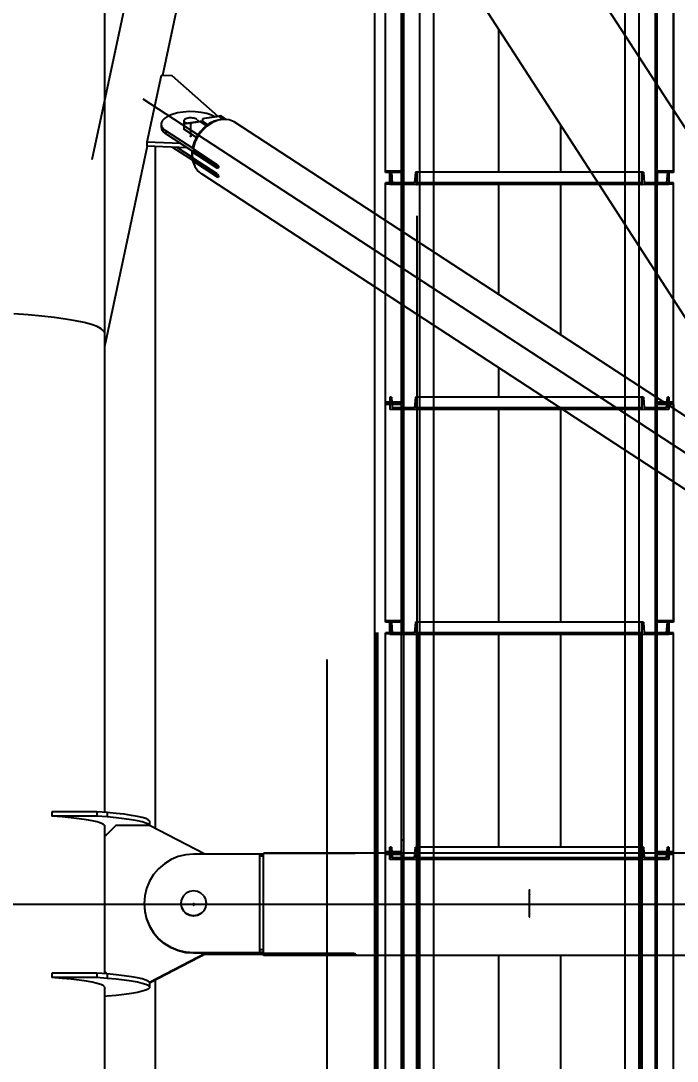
# Model space of a CAD drawing. Header units: millimetres. Extents: x 150209.93 to 150215.05, y 136675.65 to 136679.93.
# Drawn here: x 150211.3041 to 150211.3624, y 136678.4369 to 136678.5295 of the extents above; entities that cross this region are included whole.
import ezdxf

# ---------------------------------------------------------------- set-up
doc = ezdxf.new("R2010")
doc.units = ezdxf.units.MM
doc.header["$LTSCALE"] = 0.25
for name, pattern in [('CENTER', [50.8, 31.75, -6.35, 6.35, -6.35]), ('XKITLINE00', [0]), ('XKITLINE02', [4, 2, -2]), ('XKITLINE03', [6, 3, -1, 1, -1])]:
    doc.linetypes.add(name, pattern=pattern)
doc.styles.add('ROMANS', font='romans.shx')
doc.dimstyles.new('MD300', dxfattribs={"dimtxt": 2.5, "dimasz": 2.5, "dimexe": 1, "dimexo": 1, "dimgap": 0.5, "dimtad": 1, "dimdec": 1, "dimlfac": 50, "dimrnd": 0.5, "dimdsep": 46, "dimtxsty": 'ROMANS', "dimcen": 1, "dimclrd": 146, "dimclre": 146, "dimclrt": 30, "dimadec": 1, "dimazin": 2, "dimtfac": 1, "dimtdec": 1, "dimtmove": 0, "dimatfit": 1, "dimfxl": 1, "dimtolj": 1, "dimtzin": 0, "dimlwd": -1, "dimlwe": -1, "dimarcsym": 0})

# ---------------------------------------------------------------- blocks, each defined once
blk = doc.blocks.new('çatıı')
at = {"color": 116, "linetype": 'XKITLINE02', "true_color": 0x136734}
for p, q in [((12037.16, 13721.24), (12037.17, 15406.22)), ((12037.69, 13721.24), (12037.7, 15406.22)), ((12054.93, 13721.24), (12054.93, 15406.22)), ((12055.01, 13721.24), (12055.01, 15406.22)), ((12055.46, 13721.24), (12055.47, 15406.22)), ((12055.86, 13721.24), (12055.86, 15406.22)), ((12147.49, 14302.1), (12147.49, 15406.22)), ((12153.69, 13723.56), (12153.69, 15406.22)), ((12154.14, 13721.24), (12154.14, 15406.22)), ((12154.54, 13721.24), (12154.54, 15406.22)), ((12154.99, 13721.24), (12154.99, 15406.22)), ((12155.07, 13721.24), (12155.07, 15406.22)), ((12147.49, 13721.24), (12147.49, 14943.1)), ((12041.01, 14425.71), (12041.01, 14523.03)), ((12160.99, 14420.46), (12160.99, 14523.03)), ((12168.99, 14425.71), (12168.99, 14523.03)), ((12048.21, 14420.46), (12048.21, 14522.44)), ((12049.01, 14420.46), (12049.01, 14520.98)), ((12161.79, 14420.46), (12161.79, 14522.44)), ((12168.99, 14522.44), (12168.99, 14425.71)), ((12147.49, 14077.5), (12147.49, 14486.62)), ((12153.69, 14392.84), (12153.69, 14477.03)), ((12049.01, 14426.29), (12041.01, 14426.29)), ((12049.01, 14426.28), (12048.21, 14426.28)), ((12048.21, 14426.28), (12048.21, 14421.06)), ((12048.21, 14323.61), (12048.21, 14426.28)), ((12049.01, 14426.28), (12049.01, 14420.48)), ((12049.01, 14328.83), (12049.01, 14426.28)), ((12160.99, 14426.29), (12160.99, 14420.46)), ((12168.99, 14426.29), (12160.99, 14426.29)), ((12160.99, 14323.03), (12160.99, 14426.28)), ((12161.79, 14426.28), (12160.99, 14426.28)), ((12161.79, 14323.61), (12161.79, 14426.28)), ((12048.21, 14425.71), (12041.01, 14425.71)), ((12043.69, 14425.78), (12043.01, 14425.78)), ((12043.01, 14420.28), (12043.01, 14425.78)), ((12043.01, 14425.78), (12043.01, 14420.28)), ((12044.07, 14420.98), (12043.69, 14425.78)), ((12043.69, 14425.78), (12044.07, 14420.98)), ((12054.33, 14425.78), (12053.95, 14420.98)), ((12054.33, 14425.78), (12053.95, 14420.98)), ((12055.01, 14425.78), (12054.33, 14425.78)), ((12062.51, 14425.78), (12055.01, 14425.78)), ((12055.01, 14420.28), (12055.01, 14425.78)), ((12055.01, 14425.78), (12055.01, 14420.28)), ((12055.01, 14425.78), (12055.01, 14420.28)), ((12154.99, 14425.78), (12132.4, 14425.78)), ((12154.99, 14420.28), (12154.99, 14425.78)), ((12154.99, 14425.78), (12154.99, 14420.28)), ((12155.67, 14425.78), (12154.99, 14425.78)), ((12154.99, 14425.78), (12154.99, 14420.28)), ((12155.67, 14425.78), (12156.05, 14420.98)), ((12155.67, 14425.78), (12156.05, 14420.98)), ((12161.79, 14425.71), (12161.79, 14420.46)), ((12168.99, 14425.71), (12161.79, 14425.71)), ((12166.31, 14425.78), (12165.93, 14420.98)), ((12166.31, 14425.78), (12165.93, 14420.98)), ((12166.99, 14425.78), (12166.31, 14425.78)), ((12166.99, 14425.78), (12166.99, 14420.28)), ((12166.99, 14425.78), (12166.99, 14420.28)), ((12048.21, 14421.06), (12041.01, 14421.06)), ((12041.01, 14421.06), (12041.01, 14420.48)), ((12041.01, 14323.03), (12041.01, 14421.06)), ((12049.01, 14420.48), (12041.01, 14420.48)), ((12055.01, 14420.28), (12043.01, 14420.28)), ((12053.95, 14420.98), (12044.07, 14420.98)), ((12049.01, 14420.46), (12048.21, 14420.46)), ((12049.01, 14323.03), (12049.01, 14420.48)), ((12154.99, 14420.98), (12055.01, 14420.98)), ((12062.51, 14420.28), (12055.01, 14420.28)), ((12154.99, 14420.28), (12135.96, 14420.28)), ((12166.99, 14420.28), (12154.99, 14420.28)), ((12165.93, 14420.98), (12156.05, 14420.98)), ((12168.99, 14420.47), (12160.99, 14420.47)), ((12161.79, 14420.46), (12160.99, 14420.46)), ((12168.99, 14421.06), (12161.79, 14421.06)), ((12168.99, 14323.03), (12168.99, 14421.06)), ((12036.31, 14374.73), (12036.31, 14407.31)), ((12056.31, 14361.66), (12056.31, 14394.25)), ((12062.51, 14357.61), (12062.51, 14390.2)), ((12147.49, 14302.1), (12147.49, 14334.69)), ((12049.01, 14328.83), (12048.21, 14328.83)), ((12049.01, 14328.83), (12049.01, 14323.03)), ((12153.69, 14298.05), (12153.69, 14330.64)), ((12161.79, 14328.83), (12160.99, 14328.83)), ((12043.69, 14325.78), (12043.01, 14325.78)), ((12043.01, 14325.78), (12043.01, 14320.28)), ((12043.01, 14325.78), (12043.01, 14320.28)), ((12043.69, 14325.78), (12044.07, 14320.98)), ((12043.69, 14325.78), (12044.07, 14320.98)), ((12054.33, 14325.78), (12053.95, 14320.98)), ((12054.33, 14325.78), (12053.95, 14320.98)), ((12055.01, 14325.78), (12054.33, 14325.78)), ((12062.51, 14325.78), (12055.01, 14325.78)), ((12055.01, 14320.28), (12055.01, 14325.78)), ((12055.01, 14325.78), (12055.01, 14320.28)), ((12055.01, 14325.78), (12055.01, 14320.28)), ((12154.99, 14325.78), (12111.25, 14325.78)), ((12154.99, 14320.28), (12154.99, 14325.78)), ((12154.99, 14325.78), (12154.99, 14320.28)), ((12155.67, 14325.78), (12154.99, 14325.78)), ((12154.99, 14325.78), (12154.99, 14320.28)), ((12155.67, 14325.78), (12156.05, 14320.98)), ((12155.67, 14325.78), (12156.05, 14320.98)), ((12166.31, 14325.78), (12165.93, 14320.98)), ((12165.93, 14320.98), (12166.31, 14325.78)), ((12166.99, 14325.78), (12166.31, 14325.78)), ((12166.99, 14325.78), (12166.99, 14320.28)), ((12166.99, 14320.28), (12166.99, 14325.78)), ((12048.21, 14323.61), (12041.01, 14323.61)), ((12041.01, 14323.03), (12041.01, 14322.44)), ((12049.01, 14323.03), (12041.01, 14323.03)), ((12041.01, 14225.71), (12041.01, 14323.03)), ((12049.01, 14323.03), (12041.01, 14323.03)), ((12048.21, 14322.44), (12041.01, 14322.44)), ((12055.01, 14320.28), (12043.01, 14320.28)), ((12053.95, 14320.98), (12044.07, 14320.98)), ((12048.21, 14322.44), (12048.21, 14317.2)), ((12048.21, 14220.46), (12048.21, 14322.44)), ((12049.01, 14317.2), (12049.01, 14323.03)), ((12049.01, 14220.46), (12049.01, 14320.98)), ((12154.99, 14320.98), (12055.01, 14320.98)), ((12062.51, 14320.28), (12055.01, 14320.28)), ((12154.99, 14320.28), (12119.67, 14320.28)), ((12166.99, 14320.28), (12154.99, 14320.28)), ((12165.93, 14320.98), (12156.05, 14320.98)), ((12160.99, 14220.46), (12160.99, 14323.03)), ((12168.99, 14323.03), (12160.99, 14323.03)), ((12168.99, 14323.03), (12160.99, 14323.03)), ((12168.99, 14323.61), (12161.79, 14323.61)), ((12161.79, 14220.46), (12161.79, 14322.44)), ((12168.99, 14322.44), (12161.79, 14322.44)), ((12168.99, 14225.71), (12168.99, 14323.03)), ((12168.99, 14322.44), (12168.99, 14225.71)), ((12049.01, 14317.2), (12048.21, 14317.2)), ((12161.79, 14317.2), (12160.99, 14317.2)), ((12049.01, 14226.29), (12041.01, 14226.29)), ((12048.21, 14225.71), (12041.01, 14225.71)), ((12043.69, 14225.78), (12043.01, 14225.78)), ((12043.01, 14220.28), (12043.01, 14225.78)), ((12043.01, 14225.78), (12043.01, 14220.28)), ((12044.07, 14220.98), (12043.69, 14225.78)), ((12043.69, 14225.78), (12044.07, 14220.98)), ((12049.01, 14226.28), (12048.21, 14226.28)), ((12048.21, 14226.28), (12048.21, 14221.06)), ((12048.21, 14123.61), (12048.21, 14226.28)), ((12049.01, 14226.28), (12049.01, 14220.48)), ((12049.01, 14226.28), (12049.01, 14128.83)), ((12054.33, 14225.78), (12053.95, 14220.98)), ((12054.33, 14225.78), (12053.95, 14220.98)), ((12055.01, 14225.78), (12054.33, 14225.78)), ((12062.51, 14225.78), (12055.01, 14225.78)), ((12055.01, 14220.28), (12055.01, 14225.78)), ((12055.01, 14225.78), (12055.01, 14220.28)), ((12055.01, 14225.78), (12055.01, 14220.28)), ((12154.99, 14225.78), (12147.49, 14225.78)), ((12154.99, 14220.28), (12154.99, 14225.78)), ((12154.99, 14225.78), (12154.99, 14220.28)), ((12155.67, 14225.78), (12154.99, 14225.78)), ((12154.99, 14225.78), (12154.99, 14220.28)), ((12155.67, 14225.78), (12156.05, 14220.98)), ((12155.67, 14225.78), (12156.05, 14220.98)), ((12168.99, 14226.29), (12160.99, 14226.29)), ((12160.99, 14123.03), (12160.99, 14226.28)), ((12161.79, 14226.28), (12160.99, 14226.28)), ((12161.79, 14123.61), (12161.79, 14226.28)), ((12161.79, 14220.46), (12161.79, 14225.71)), ((12168.99, 14225.71), (12161.79, 14225.71)), ((12166.31, 14225.78), (12165.93, 14220.98)), ((12165.93, 14220.98), (12166.31, 14225.78)), ((12166.99, 14225.78), (12166.31, 14225.78)), ((12166.99, 14225.78), (12166.99, 14220.28)), ((12166.99, 14220.28), (12166.99, 14225.78)), ((12048.21, 14221.06), (12041.01, 14221.06)), ((12041.01, 14221.06), (12041.01, 14220.48)), ((12041.01, 14123.03), (12041.01, 14221.06)), ((12049.01, 14220.48), (12041.01, 14220.48)), ((12055.01, 14220.28), (12043.01, 14220.28)), ((12053.95, 14220.98), (12044.07, 14220.98)), ((12049.01, 14220.46), (12048.21, 14220.46)), ((12049.01, 14220.48), (12049.01, 14123.03)), ((12154.99, 14220.98), (12055.01, 14220.98)), ((12062.51, 14220.28), (12055.01, 14220.28)), ((12154.99, 14220.28), (12147.49, 14220.28)), ((12166.99, 14220.28), (12154.99, 14220.28)), ((12165.93, 14220.98), (12156.05, 14220.98)), ((12168.99, 14220.47), (12160.99, 14220.47)), ((12161.79, 14220.46), (12160.99, 14220.46)), ((12168.99, 14221.06), (12161.79, 14221.06)), ((12168.99, 14123.03), (12168.99, 14221.06)), ((12043.69, 14125.78), (12043.01, 14125.78)), ((12043.01, 14120.28), (12043.01, 14125.78)), ((12043.01, 14125.78), (12043.01, 14120.28)), ((12044.07, 14120.98), (12043.69, 14125.78)), ((12043.69, 14125.78), (12044.07, 14120.98)), ((12049.01, 14128.83), (12048.21, 14128.83)), ((12049.01, 14128.83), (12049.01, 14123.03)), ((12053.95, 14120.98), (12054.33, 14125.78)), ((12054.33, 14125.78), (12053.95, 14120.98)), ((12055.01, 14125.78), (12054.33, 14125.78)), ((12062.51, 14125.78), (12055.01, 14125.78)), ((12055.01, 14120.28), (12055.01, 14125.78)), ((12055.01, 14120.28), (12055.01, 14125.78)), ((12055.01, 14125.78), (12055.01, 14120.28)), ((12154.99, 14125.78), (12147.49, 14125.78)), ((12154.99, 14120.28), (12154.99, 14125.78)), ((12154.99, 14125.78), (12154.99, 14120.28)), ((12155.67, 14125.78), (12154.99, 14125.78)), ((12154.99, 14120.28), (12154.99, 14125.78)), ((12155.67, 14125.78), (12156.05, 14120.98)), ((12156.05, 14120.98), (12155.67, 14125.78)), ((12161.79, 14128.83), (12160.99, 14128.83)), ((12166.31, 14125.78), (12165.93, 14120.98)), ((12165.93, 14120.98), (12166.31, 14125.78)), ((12166.99, 14125.78), (12166.31, 14125.78)), ((12166.99, 14125.78), (12166.99, 14120.28)), ((12166.99, 14120.28), (12166.99, 14125.78)), ((12036.31, 14077.5), (12036.31, 14123.02)), ((12048.21, 14123.61), (12041.01, 14123.61)), ((12041.01, 14120.9), (12041.01, 14123.03)), ((12049.01, 14123.03), (12041.01, 14123.03)), ((12049.01, 14123.03), (12041.01, 14123.03)), ((12048.21, 14122.44), (12041.01, 14122.44)), ((12041.01, 14025.71), (12041.01, 14122.44)), ((12053.95, 14120.98), (12044.07, 14120.98)), ((12048.21, 14122.44), (12048.21, 14117.2)), ((12048.21, 14020.46), (12048.21, 14122.44)), ((12049.01, 14117.2), (12049.01, 14123.03)), ((12049.01, 14020.46), (12049.01, 14120.9)), ((12154.99, 14120.98), (12055.01, 14120.98)), ((12056.31, 14077.5), (12056.31, 14123.02)), ((12062.51, 14077.5), (12062.51, 14123.02)), ((12147.49, 13721.24), (12147.49, 14123.02)), ((12153.69, 14077.5), (12153.69, 14123.02)), ((12165.93, 14120.98), (12156.05, 14120.98)), ((12160.99, 14020.46), (12160.99, 14123.03)), ((12168.99, 14123.03), (12160.99, 14123.03)), ((12168.99, 14123.03), (12160.99, 14123.03)), ((12168.99, 14123.61), (12161.79, 14123.61)), ((12161.79, 14020.46), (12161.79, 14122.44)), ((12168.99, 14122.44), (12161.79, 14122.44)), ((12168.99, 14025.71), (12168.99, 14123.03)), ((12055.01, 14120.28), (12043.01, 14120.28)), ((12049.01, 14117.2), (12048.21, 14117.2)), ((12154.99, 14120.28), (12055.01, 14120.28)), ((12166.99, 14120.28), (12154.99, 14120.28)), ((12161.79, 14117.2), (12160.99, 14117.2))]:
    blk.add_line(p, q, dxfattribs=at)
at = {"color": 1, "linetype": 'XKITLINE03'}
for p, q in [((12049.02, 15406.22), (12049.01, 13721.24)), ((12055.01, 15406.22), (12055.01, 13721.24)), ((12147.49, 13721.24), (12147.49, 15406.22)), ((12160.99, 15406.22), (12160.99, 13721.24)), ((12049.01, 14523.03), (12049.01, 14426.29)), ((12160.99, 14426.29), (12160.99, 14523.03)), ((12049.01, 14420.48), (12049.01, 14323.03)), ((12154.99, 14420.28), (12055.01, 14420.28)), ((12055.01, 14420.28), (12055.01, 14420.28)), ((12154.99, 14420.28), (12154.99, 14420.28)), ((12160.99, 14323.03), (12160.99, 14420.47)), ((12049.01, 14323.03), (12049.01, 14226.29)), ((12154.99, 14320.28), (12055.01, 14320.28)), ((12055.01, 14320.28), (12055.01, 14320.28)), ((12154.99, 14320.28), (12154.99, 14320.28)), ((12160.99, 14226.29), (12160.99, 14323.03)), ((12049.01, 14220.48), (12049.01, 14123.03)), ((12154.99, 14220.28), (12055.01, 14220.28)), ((12055.01, 14220.28), (12055.01, 14220.28)), ((12154.99, 14220.28), (12154.99, 14220.28)), ((12160.99, 14123.03), (12160.99, 14220.47)), ((12049.01, 14123.03), (12049.01, 14026.29)), ((12160.99, 14026.29), (12160.99, 14123.03)), ((12154.99, 14120.28), (12055.01, 14120.28)), ((12055.01, 14120.28), (12055.01, 14120.28)), ((12154.99, 14120.28), (12154.99, 14120.28))]:
    blk.add_line(p, q, dxfattribs=at)
at = {"color": 8, "linetype": 'CENTER'}
for p, q in [((12015, 15209.12), (12015, 13540.01)), ((12015, 14920.27), (11840, 14100.27)), ((11840, 14920.27), (12370, 14100.27)), ((12351.95, 14184.83), (11918.47, 14468)), ((11954.53, 14441.73), (11954.53, 14447.16)), ((12105, 14096.69), (12105, 14106.69)), ((12105, 14094.73), (12105, 14104.73)), ((12370, 14100.27), (11840, 14100.27)), ((11955.8, 14099.92), (11955.8, 14100.63))]:
    blk.add_line(p, q, dxfattribs=at)
at = {"color": 7, "linetype": 'XKITLINE00'}
for p, q in [((12147.49, 14486.62), (12147.49, 14897.45)), ((12153.69, 14477.03), (12153.69, 14897.45)), ((12036.31, 14407.31), (12036.31, 14574.44)), ((12056.31, 14394.25), (12056.31, 14543.5)), ((12062.51, 14390.2), (12062.51, 14533.91)), ((12132.4, 14425.78), (12062.51, 14425.78)), ((12135.96, 14420.28), (12062.51, 14420.28)), ((12147.49, 14334.69), (12147.49, 14402.44)), ((12153.69, 14330.64), (12153.69, 14392.84)), ((12036.31, 14123.02), (12036.31, 14374.73)), ((12056.31, 14123.02), (12056.31, 14361.66)), ((12062.51, 14123.02), (12062.51, 14357.61)), ((12111.25, 14325.78), (12062.51, 14325.78)), ((12119.67, 14320.28), (12062.51, 14320.28)), ((12147.49, 14123.02), (12147.49, 14302.1)), ((12153.69, 14123.02), (12153.69, 14298.05)), ((12147.49, 14225.78), (12062.51, 14225.78)), ((12147.49, 14220.28), (12062.51, 14220.28)), ((12147.49, 14125.78), (12062.51, 14125.78)), ((12036.31, 13721.24), (12036.31, 14077.5)), ((12056.31, 13721.24), (12056.31, 14077.5)), ((12062.51, 13721.24), (12062.51, 14077.5)), ((12147.49, 13798.08), (12147.49, 14077.5)), ((12153.69, 13807.67), (12153.69, 14077.5))]:
    blk.add_line(p, q, dxfattribs=at)
at = {"color": 8, "linetype": 'XKITLINE00'}
for p, q in [((11986.28, 14736.05), (12262.3, 14308.99)), ((11916.2, 14715.53), (11916.2, 14354.32)), ((11947.9, 14711.23), (12223.92, 14284.18)), ((11948.49, 14499.47), (11941.93, 14468.72)), ((12091.2, 14489.53), (12091.2, 14425.78)), ((11941.35, 14468.75), (11935.03, 14439.15)), ((11946.33, 14468.55), (11941.35, 14468.75)), ((11966.69, 14450.58), (11946.33, 14468.55)), ((11942.85, 14449.68), (11941.87, 14448.6)), ((11944.34, 14450.66), (11942.85, 14449.68)), ((11946.28, 14451.48), (11944.34, 14450.66)), ((11948.58, 14452.12), (11946.28, 14451.48)), ((11951.13, 14452.53), (11948.58, 14452.12)), ((11953.84, 14452.71), (11951.13, 14452.53)), ((11951.56, 14448.99), (11951.45, 14448.77)), ((11951.77, 14449.21), (11951.56, 14448.99)), ((11952.05, 14449.4), (11951.77, 14449.21)), ((11952.41, 14449.57), (11952.05, 14449.4)), ((11952.84, 14449.71), (11952.41, 14449.57)), ((11953.32, 14449.82), (11952.84, 14449.71)), ((11953.83, 14449.89), (11953.32, 14449.82)), ((11954.36, 14449.92), (11953.83, 14449.89)), ((11956.57, 14452.65), (11953.84, 14452.71)), ((11954.9, 14449.92), (11954.36, 14449.92)), ((11955.43, 14449.87), (11954.9, 14449.92)), ((11955.93, 14449.78), (11955.43, 14449.87)), ((11956.39, 14449.66), (11955.93, 14449.78)), ((11956.79, 14449.51), (11956.39, 14449.66)), ((11959.22, 14452.35), (11956.57, 14452.65)), ((11957.13, 14449.33), (11956.79, 14449.51)), ((11957.38, 14449.12), (11957.13, 14449.33)), ((11957.38, 14449.12), (11957.55, 14448.91)), ((11961.66, 14451.83), (11959.22, 14452.35)), ((11967.18, 14450.55), (11959.83, 14449.47)), ((11960.67, 14449.7), (11959.83, 14449.47)), ((11959.83, 14449.47), (11959.83, 14448.34)), ((11968.02, 14450.78), (11960.67, 14449.7)), ((11963.79, 14451.09), (11961.66, 14451.83)), ((11965.18, 14450.36), (11963.79, 14451.09)), ((11967.27, 14449.11), (11965, 14448.48)), ((11969.23, 14449.26), (11966.68, 14448.87)), ((11968.02, 14450.78), (11967.18, 14450.55)), ((11969.17, 14449.25), (11967.18, 14450.55)), ((11968.76, 14449.19), (11967.27, 14449.11)), ((11970.56, 14449.12), (11968.02, 14450.78)), ((11971.64, 14449.01), (11969.23, 14449.26)), ((11973.81, 14448.14), (11971.64, 14449.01)), ((11941.87, 14448.6), (11941.45, 14447.45)), ((11941.45, 14447.45), (11941.45, 14446.09)), ((11941.45, 14447.45), (11941.59, 14446.29)), ((11941.45, 14446.09), (11941.59, 14444.93)), ((11941.59, 14446.29), (11942.3, 14445.17)), ((11941.59, 14444.93), (11942.3, 14443.81)), ((11942.3, 14445.17), (11942.3, 14443.81)), ((11943.54, 14444.13), (11942.3, 14445.17)), ((11951.45, 14448.77), (11951.43, 14448.54)), ((11951.43, 14448.54), (11951.51, 14448.31)), ((11951.43, 14448.54), (11951.43, 14447.82)), ((11951.43, 14447.82), (11951.51, 14447.59)), ((11951.43, 14447.82), (11951.43, 14447.15)), ((11951.43, 14447.82), (11951.51, 14447.59)), ((11958.8, 14448.24), (11951.44, 14447.16)), ((11952.28, 14447.39), (11951.44, 14447.16)), ((11951.44, 14447.16), (11951.44, 14444.89)), ((11957.06, 14441.22), (11951.44, 14444.89)), ((11951.51, 14448.31), (11951.67, 14448.1)), ((11951.51, 14447.59), (11951.67, 14447.37)), ((11951.51, 14447.59), (11951.67, 14447.37)), ((11951.93, 14447.89), (11951.67, 14448.1)), ((11951.81, 14447.26), (11951.67, 14447.37)), ((11951.81, 14447.26), (11951.67, 14447.37)), ((11952.26, 14447.71), (11951.93, 14447.89)), ((11951.93, 14447.89), (11951.93, 14447.29)), ((11952.66, 14447.56), (11952.26, 14447.71)), ((11959.64, 14448.47), (11952.28, 14447.39)), ((11952.94, 14447.48), (11952.66, 14447.56)), ((11957.49, 14448.23), (11957.41, 14448.14)), ((11957.6, 14448.45), (11957.49, 14448.23)), ((11957.55, 14448.91), (11957.62, 14448.68)), ((11957.62, 14448.68), (11957.6, 14448.45)), ((11957.62, 14448.68), (11957.62, 14448.17)), ((11959.64, 14448.47), (11958.8, 14448.24)), ((11961.52, 14446.46), (11958.8, 14448.24)), ((11960.68, 14445.81), (11958.82, 14443.88)), ((11961.71, 14446.27), (11959.54, 14444.2)), ((11962.09, 14446.86), (11959.64, 14448.47)), ((11961.52, 14446.44), (11960.68, 14445.81)), ((11961.56, 14446.47), (11961.52, 14446.46)), ((11961.52, 14446.46), (11961.52, 14446.44)), ((11962.77, 14447.37), (11961.53, 14446.45)), ((11964.13, 14447.85), (11961.71, 14446.27)), ((11965, 14448.48), (11962.77, 14447.37)), ((11966.68, 14448.87), (11964.13, 14447.85)), ((12223.28, 14285.18), (11973.81, 14448.14)), ((12118.8, 14446.83), (12118.8, 14425.78)), ((11943.54, 14442.77), (11942.3, 14443.81)), ((11943.54, 14444.13), (11943.54, 14442.77)), ((11955.55, 14436.29), (11943.54, 14444.13)), ((11966.59, 14427.72), (11943.54, 14442.77)), ((11957.27, 14441.65), (11956.09, 14439.22)), ((11957.73, 14441.74), (11956.37, 14439.02)), ((11958.82, 14443.88), (11957.27, 14441.65)), ((11959.54, 14444.2), (11957.73, 14441.74)), ((11935.23, 14437.33), (11916.2, 14348.13)), ((11935.03, 14439.15), (11935.03, 14437.34)), ((11949.96, 14438.58), (11935.03, 14439.15)), ((11952.91, 14436.65), (11935.03, 14437.34)), ((11938.8, 14437.2), (11938.8, 14133.97)), ((11955.69, 14430.76), (11946.28, 14436.91)), ((11955.34, 14432.35), (11948.49, 14436.82)), ((11955.09, 14435.08), (11955.04, 14434.44)), ((11955.25, 14435.13), (11955.09, 14435.08)), ((11955.63, 14434.73), (11955.09, 14435.08)), ((11956.09, 14439.22), (11955.33, 14436.69)), ((11955.62, 14436.51), (11955.33, 14436.69)), ((11956.37, 14439.02), (11955.54, 14436.24)), ((11966.44, 14429.12), (11955.54, 14436.24)), ((11955.69, 14436.14), (11955.69, 14435.78)), ((11955.82, 14436.06), (11955.69, 14435.78)), ((11966.59, 14428.67), (11955.69, 14435.78)), ((11956.37, 14439.03), (11956.09, 14439.22)), ((11955.04, 14434.44), (11955.02, 14433.8)), ((11955.02, 14433.8), (11955.04, 14433.17)), ((11955.32, 14434.25), (11955.04, 14434.44)), ((11955.04, 14433.17), (11955.09, 14432.55)), ((11955.27, 14433.02), (11955.04, 14433.17)), ((11955.34, 14432.38), (11955.09, 14432.55)), ((11955.37, 14434.65), (11955.23, 14433.35)), ((11955.23, 14433.35), (11955.37, 14432.12)), ((11955.79, 14434.77), (11955.37, 14434.65)), ((11966.26, 14427.53), (11955.37, 14434.65)), ((11966.26, 14425), (11955.37, 14432.12)), ((11955.37, 14430.97), (11956.09, 14428.97)), ((11956.01, 14430.76), (11955.54, 14430.63)), ((11955.54, 14430.63), (11956.37, 14428.3)), ((11966.44, 14423.51), (11955.54, 14430.63)), ((11955.79, 14434.77), (11955.63, 14434.73)), ((11966.59, 14424.05), (11955.69, 14431.17)), ((11955.69, 14431.17), (11955.69, 14430.76)), ((11955.69, 14431.17), (11955.91, 14430.82)), ((11955.91, 14430.82), (11955.69, 14430.76)), ((11955.88, 14430.72), (11955.78, 14430.78)), ((11956.01, 14430.76), (11955.88, 14430.72)), ((11966.8, 14423.71), (11955.91, 14430.82)), ((11956.14, 14428.93), (11956.09, 14428.97)), ((11956.09, 14428.97), (11956.18, 14428.84)), ((11956.37, 14428.3), (11957.73, 14426.33)), ((11959.54, 14424.88), (11957.73, 14426.33)), ((11966.69, 14427.65), (11966.26, 14427.53)), ((11966.41, 14427.48), (11966.26, 14427.53)), ((11966.57, 14427.52), (11966.41, 14427.48)), ((11966.55, 14427.51), (11966.41, 14427.48)), ((11966.44, 14429.12), (11966.56, 14428.97)), ((11966.67, 14427.62), (11966.55, 14427.51)), ((11966.56, 14428.97), (11966.68, 14428.79)), ((11966.66, 14428.82), (11966.59, 14428.67)), ((11966.59, 14428.67), (11966.59, 14427.72)), ((11966.74, 14427.76), (11966.59, 14427.72)), ((11966.76, 14427.79), (11966.67, 14427.62)), ((11966.72, 14427.71), (11966.67, 14427.74)), ((11966.68, 14428.79), (11966.77, 14428.55)), ((11966.81, 14428.02), (11966.76, 14427.79)), ((11966.77, 14428.55), (11966.81, 14428.28)), ((11966.81, 14428.28), (11966.81, 14428.02)), ((12256.3, 14231.02), (11959.54, 14424.88)), ((11966.41, 14424.87), (11966.26, 14425)), ((11966.41, 14424.87), (11966.55, 14424.68)), ((11966.77, 14423.6), (11966.44, 14423.51)), ((11966.56, 14423.47), (11966.44, 14423.51)), ((11966.55, 14424.68), (11966.67, 14424.45)), ((11966.68, 14423.47), (11966.56, 14423.47)), ((11966.59, 14424.6), (11966.59, 14424.05)), ((11966.59, 14424.05), (11966.8, 14423.71)), ((11966.67, 14424.45), (11966.76, 14424.2)), ((11966.77, 14423.57), (11966.69, 14423.48)), ((11966.76, 14424.2), (11966.81, 14423.95)), ((11966.81, 14423.73), (11966.77, 14423.57)), ((11966.81, 14423.95), (11966.81, 14423.73)), ((12091.2, 14420.28), (12091.2, 14371.46)), ((12118.8, 14420.28), (12118.8, 14353.43)), ((11882.33, 14362.39), (11875.92, 14362.88)), ((11888.34, 14361.82), (11882.33, 14362.39)), ((11893.88, 14361.18), (11888.34, 14361.82)), ((11898.9, 14360.48), (11893.88, 14361.18)), ((11903.35, 14359.71), (11898.9, 14360.48)), ((11907.2, 14358.9), (11903.35, 14359.71)), ((11910.39, 14358.04), (11907.2, 14358.9)), ((11912.91, 14357.14), (11910.39, 14358.04)), ((11914.73, 14356.21), (11912.91, 14357.14)), ((11915.83, 14355.27), (11914.73, 14356.21)), ((11915.83, 14355.27), (11914.73, 14356.21)), ((11915.83, 14355.27), (11916.2, 14354.32)), ((11915.83, 14355.27), (11916.2, 14354.32)), ((11916.2, 14354.32), (11916.2, 14141.22)), ((12091.2, 14338.87), (12091.2, 14325.78)), ((12091.2, 14320.28), (12091.2, 14225.78)), ((12118.8, 14320.28), (12118.8, 14225.78)), ((12091.2, 14220.28), (12091.2, 14125.78)), ((12118.8, 14220.28), (12118.8, 14125.78)), ((11892.88, 14141.49), (11892.88, 14139.5)), ((11912.88, 14141.49), (11892.88, 14141.49)), ((11897.34, 14139.13), (11892.88, 14139.5)), ((11912.88, 14139.5), (11892.88, 14139.5)), ((11901.4, 14138.74), (11897.34, 14139.13)), ((11912.88, 14141.49), (11912.88, 14139.5)), ((11917.34, 14141.13), (11912.88, 14141.49)), ((11917.34, 14139.13), (11912.88, 14139.5)), ((11917.34, 14141.13), (11917.34, 14139.13)), ((11921.4, 14140.73), (11917.34, 14141.13)), ((11921.4, 14138.74), (11917.34, 14139.13)), ((11925.01, 14140.31), (11921.4, 14140.73)), ((11928.16, 14139.86), (11925.01, 14140.31)), ((11930.81, 14139.4), (11928.16, 14139.86)), ((11932.96, 14138.92), (11930.81, 14139.4)), ((11905.01, 14138.31), (11901.4, 14138.74)), ((11908.16, 14137.87), (11905.01, 14138.31)), ((11910.81, 14137.4), (11908.16, 14137.87)), ((11912.96, 14136.92), (11910.81, 14137.4)), ((11914.59, 14136.43), (11912.96, 14136.92)), ((11915.68, 14135.93), (11914.59, 14136.43)), ((11916.23, 14135.42), (11915.68, 14135.93)), ((11916.2, 14135.45), (11916.2, 14130.34)), ((11921.2, 14135.32), (11916.2, 14130.34)), ((11916.23, 14134.91), (11916.2, 14134.88)), ((11916.23, 14135.42), (11916.23, 14134.91)), ((11936.2, 14135.32), (11921.2, 14135.32)), ((11925.01, 14138.31), (11921.4, 14138.74)), ((11928.16, 14137.87), (11925.01, 14138.31)), ((11930.81, 14137.4), (11928.16, 14137.87)), ((11932.96, 14136.92), (11930.81, 14137.4)), ((11934.59, 14138.42), (11932.96, 14138.92)), ((11934.59, 14136.43), (11932.96, 14136.92)), ((11935.68, 14137.92), (11934.59, 14138.42)), ((11935.68, 14135.93), (11934.59, 14136.43)), ((11936.23, 14137.41), (11935.68, 14137.92)), ((11936.23, 14135.42), (11935.68, 14135.93)), ((11960.8, 14122.56), (11936.2, 14135.32)), ((11936.23, 14137.41), (11936.23, 14135.42)), ((11936.23, 14135.42), (11936.23, 14135.31)), ((11917.03, 14131.17), (11916.2, 14131.11)), ((11916.2, 14130.34), (11916.2, 14070.53)), ((11949, 14121.49), (11945.81, 14120.17)), ((11952.35, 14122.29), (11949, 14121.49)), ((11955.8, 14122.56), (11952.35, 14122.29)), ((11986.8, 14122.56), (11955.8, 14122.56)), ((11985.3, 14122.61), (11985.3, 14122.56)), ((11986.8, 14122.61), (11985.3, 14122.61)), ((11985.3, 14120.41), (11985.3, 14122.44)), ((11986.8, 14122.44), (11985.3, 14122.44)), ((11986.8, 14121.7), (11985.3, 14121.7)), ((12223.2, 14123.05), (11986.8, 14123.05)), ((11986.8, 14123.05), (11986.8, 14123.03)), ((11986.8, 14123.05), (11986.8, 14123.03)), ((12026.8, 14123.03), (11986.8, 14123.03)), ((11986.8, 14123.03), (11986.8, 14122.9)), ((11986.8, 14087.01), (11986.8, 14122.9)), ((12026.8, 14122.9), (11986.8, 14122.9)), ((12027.11, 14123.03), (12026.8, 14123.03)), ((12026.8, 14123.03), (12026.8, 14122.9)), ((12027.11, 14122.91), (12026.8, 14122.9)), ((12027.39, 14123.03), (12027.11, 14123.03)), ((12027.11, 14123.03), (12027.11, 14122.91)), ((12027.39, 14122.93), (12027.11, 14122.91)), ((12027.63, 14123.03), (12027.39, 14123.03)), ((12027.63, 14122.97), (12027.39, 14122.93)), ((12027.8, 14123.03), (12027.63, 14123.03)), ((12027.8, 14123.02), (12027.63, 14122.97)), ((11940.24, 14116.14), (11938, 14113.52)), ((11942.86, 14118.37), (11940.24, 14116.14)), ((11945.81, 14120.17), (11942.86, 14118.37)), ((11985.3, 14078.83), (11985.3, 14120.41)), ((11938, 14113.52), (11936.19, 14110.59)), ((11934.87, 14107.41), (11934.07, 14104.06)), ((11936.19, 14110.59), (11934.87, 14107.41)), ((11934.07, 14104.06), (11933.8, 14100.63)), ((11950.47, 14102.48), (11950.2, 14100.76)), ((11951.26, 14104.04), (11950.47, 14102.48)), ((11952.5, 14105.27), (11951.26, 14104.04)), ((11954.06, 14106.06), (11952.5, 14105.27)), ((11955.8, 14106.34), (11954.06, 14106.06)), ((11957.53, 14106.06), (11955.8, 14106.34)), ((11959.09, 14105.27), (11957.53, 14106.06)), ((11960.33, 14104.04), (11959.09, 14105.27)), ((11960.33, 14104.04), (11961.12, 14102.48)), ((11961.12, 14102.48), (11961.4, 14100.76)), ((11933.8, 14100.63), (11934.07, 14097.2)), ((11933.8, 14100.47), (11934.07, 14097.04)), ((11950.2, 14100.76), (11950.47, 14099.03)), ((11950.2, 14100.69), (11950.47, 14098.97)), ((11950.2, 14100.69), (11950.47, 14098.97)), ((11950.2, 14100.63), (11950.47, 14098.9)), ((11950.47, 14099.03), (11951.26, 14097.47)), ((11950.47, 14098.97), (11951.26, 14097.41)), ((11950.47, 14098.97), (11951.26, 14097.41)), ((11950.47, 14098.9), (11951.26, 14097.35)), ((11952.5, 14096.24), (11951.26, 14097.47)), ((11960.33, 14097.47), (11959.09, 14096.24)), ((11961.12, 14099.03), (11960.33, 14097.47)), ((11961.12, 14098.97), (11960.33, 14097.41)), ((11961.12, 14098.97), (11960.33, 14097.41)), ((11961.12, 14098.9), (11960.33, 14097.35)), ((11961.4, 14100.76), (11961.12, 14099.03)), ((11961.4, 14100.69), (11961.12, 14098.97)), ((11961.4, 14100.69), (11961.12, 14098.97)), ((11961.4, 14100.63), (11961.12, 14098.9)), ((11934.07, 14097.2), (11934.87, 14093.85)), ((11934.07, 14097.04), (11934.87, 14093.69)), ((11934.87, 14093.85), (11936.19, 14090.67)), ((11934.87, 14093.69), (11936.19, 14090.52)), ((11952.5, 14096.18), (11951.26, 14097.41)), ((11952.5, 14096.18), (11951.26, 14097.41)), ((11952.5, 14096.11), (11951.26, 14097.35)), ((11954.06, 14095.45), (11952.5, 14096.24)), ((11954.06, 14095.38), (11952.5, 14096.18)), ((11954.06, 14095.38), (11952.5, 14096.18)), ((11954.06, 14095.32), (11952.5, 14096.11)), ((11955.8, 14095.17), (11954.06, 14095.45)), ((11955.8, 14095.11), (11954.06, 14095.38)), ((11955.8, 14095.11), (11954.06, 14095.38)), ((11955.8, 14095.05), (11954.06, 14095.32)), ((11957.53, 14095.45), (11955.8, 14095.17)), ((11957.53, 14095.38), (11955.8, 14095.11)), ((11957.53, 14095.38), (11955.8, 14095.11)), ((11957.53, 14095.32), (11955.8, 14095.05)), ((11955.8, 14095.17), (11955.8, 14095.11)), ((11955.8, 14095.11), (11955.8, 14095.05)), ((11959.09, 14096.24), (11957.53, 14095.45)), ((11959.09, 14096.18), (11957.53, 14095.38)), ((11959.09, 14096.18), (11957.53, 14095.38)), ((11959.09, 14096.11), (11957.53, 14095.32)), ((11960.33, 14097.41), (11959.09, 14096.18)), ((11960.33, 14097.41), (11959.09, 14096.18)), ((11960.33, 14097.35), (11959.09, 14096.11)), ((11936.19, 14090.67), (11938, 14087.74)), ((11936.19, 14090.52), (11938, 14087.58)), ((11938, 14087.74), (11940.24, 14085.12)), ((11938, 14087.58), (11940.24, 14084.96)), ((11942.86, 14082.89), (11940.24, 14085.12)), ((11942.86, 14082.73), (11940.24, 14084.96)), ((11986.8, 14078.37), (11986.8, 14087.01)), ((11945.81, 14081.09), (11942.86, 14082.89)), ((11945.81, 14080.93), (11942.86, 14082.73)), ((11949, 14079.77), (11945.81, 14081.09)), ((11949, 14079.61), (11945.81, 14080.93)), ((11952.35, 14078.97), (11949, 14079.77)), ((11952.35, 14078.81), (11949, 14079.61)), ((11952.35, 14078.97), (11952.35, 14078.81)), ((11955.8, 14078.7), (11952.35, 14078.97)), ((11986.8, 14080.12), (11985.3, 14080.12)), ((11961.25, 14078.54), (11936.23, 14065.56)), ((11961.86, 14078.54), (11936.23, 14065.24)), ((11955.8, 14078.54), (11952.35, 14078.81)), ((11986.8, 14078.7), (11955.8, 14078.7)), ((11955.8, 14078.7), (11955.8, 14078.54)), ((11986.8, 14078.54), (11955.8, 14078.54)), ((11985.3, 14077.99), (11960.8, 14077.99)), ((11985.3, 14078.15), (11961.1, 14078.15)), ((11986.8, 14078.83), (11985.3, 14078.83)), ((11985.3, 14077.99), (11985.3, 14078.53)), ((11986.8, 14078.31), (11985.3, 14078.31)), ((11986.8, 14078.12), (11985.3, 14078.12)), ((11985.3, 14077.99), (11985.3, 14077.93)), ((11986.8, 14077.93), (11985.3, 14077.93)), ((12026.8, 14078.37), (11986.8, 14078.37)), ((11986.8, 14077.5), (11986.8, 14078.37)), ((11986.8, 14078.37), (11986.8, 14078.31)), ((12026.8, 14077.89), (11986.8, 14077.89)), ((12223.2, 14077.5), (11986.8, 14077.5)), ((12027.11, 14078.36), (12026.8, 14078.37)), ((12026.8, 14078.37), (12026.8, 14077.89)), ((12027.11, 14077.9), (12026.8, 14077.89)), ((12027.39, 14078.31), (12027.11, 14078.36)), ((12027.11, 14078.36), (12027.11, 14077.9)), ((12027.39, 14077.92), (12027.11, 14077.9)), ((12027.63, 14078.24), (12027.39, 14078.31)), ((12027.63, 14077.96), (12027.39, 14077.92)), ((12027.8, 14078.15), (12027.63, 14078.24)), ((12027.8, 14078), (12027.63, 14077.96)), ((12027.88, 14078.1), (12027.8, 14078.15)), ((12027.88, 14078.05), (12027.8, 14078)), ((12027.88, 14078.1), (12027.88, 14078.05)), ((12091.2, 14077.5), (12091.2, 14025.78)), ((12118.8, 14077.5), (12118.8, 14025.78)), ((11892.88, 14069.72), (11892.88, 14067.72)), ((11912.88, 14069.72), (11892.88, 14069.72)), ((11912.88, 14069.72), (11912.88, 14067.72)), ((11917.34, 14069.35), (11912.88, 14069.72)), ((11916.2, 14070.53), (11916.2, 14070.37)), ((11917.38, 14069.35), (11916.2, 14070.53)), ((11916.2, 14070.37), (11916.2, 14069.44)), ((11917.03, 14069.38), (11916.2, 14070.21)), ((11897.34, 14067.36), (11892.88, 14067.72)), ((11912.88, 14067.72), (11892.88, 14067.72)), ((11901.4, 14066.96), (11897.34, 14067.36)), ((11905.01, 14066.54), (11901.4, 14066.96)), ((11908.16, 14066.09), (11905.01, 14066.54)), ((11910.81, 14065.63), (11908.16, 14066.09)), ((11912.96, 14065.15), (11910.81, 14065.63)), ((11917.34, 14067.36), (11912.88, 14067.72)), ((11914.59, 14064.65), (11912.96, 14065.15)), ((11917.34, 14069.35), (11917.34, 14067.36)), ((11921.4, 14068.95), (11917.34, 14069.35)), ((11921.4, 14066.96), (11917.34, 14067.36)), ((11925.01, 14068.53), (11921.4, 14068.95)), ((11925.01, 14066.54), (11921.4, 14066.96)), ((11928.16, 14068.09), (11925.01, 14068.53)), ((11928.16, 14066.09), (11925.01, 14066.54)), ((11930.81, 14067.62), (11928.16, 14068.09)), ((11930.81, 14065.63), (11928.16, 14066.09)), ((11932.96, 14067.14), (11930.81, 14067.62)), ((11932.96, 14065.15), (11930.81, 14065.63)), ((11934.59, 14066.65), (11932.96, 14067.14)), ((11934.59, 14064.65), (11932.96, 14065.15)), ((11935.68, 14066.15), (11934.59, 14066.65)), ((11936.23, 14065.64), (11935.68, 14066.15)), ((11936.23, 14065.64), (11936.23, 14063.64)), ((11938.8, 14066.57), (11938.8, 13734.41)), ((11915.68, 14064.15), (11914.59, 14064.65)), ((11916.23, 14063.64), (11915.68, 14064.15)), ((11916.2, 14063.67), (11916.2, 13489.99)), ((11916.23, 14063.14), (11916.2, 14063.11)), ((11916.23, 14063.64), (11916.23, 14063.14)), ((11928.16, 14060.69), (11925.01, 14060.24)), ((11930.81, 14061.15), (11928.16, 14060.69)), ((11932.96, 14061.63), (11930.81, 14061.15)), ((11934.59, 14062.13), (11932.96, 14061.63)), ((11935.68, 14064.15), (11934.59, 14064.65)), ((11935.68, 14062.63), (11934.59, 14062.13)), ((11936.23, 14063.64), (11935.68, 14064.15)), ((11936.23, 14063.14), (11935.68, 14062.63)), ((11936.23, 14063.64), (11936.23, 14063.14)), ((11917.34, 14059.42), (11916.2, 14059.33)), ((11921.4, 14059.82), (11917.34, 14059.42)), ((11925.01, 14060.24), (11921.4, 14059.82))]:
    blk.add_line(p, q, dxfattribs=at)
for centre in [(11918.47, 14468), (11954.53, 14447.16), (11954.53, 14441.73), (12105, 14106.69), (12105, 14104.73), (11955.8, 14100.63), (11955.8, 14099.92), (12105, 14096.69), (12105, 14094.73)]:
    blk.add_circle(centre, 0.05, dxfattribs=at)
at = {"color": 1, "linetype": 'XKITLINE00'}
for centre in [(12049.01, 14426.29), (12160.99, 14426.29), (12049.01, 14420.48), (12055.01, 14420.28), (12055.01, 14420.28), (12154.99, 14420.28), (12154.99, 14420.28), (12160.99, 14420.47), (12049.01, 14323.03), (12049.01, 14323.03), (12055.01, 14320.28), (12055.01, 14320.28), (12154.99, 14320.28), (12154.99, 14320.28), (12160.99, 14323.03), (12160.99, 14323.03), (12049.01, 14226.29), (12160.99, 14226.29), (12049.01, 14220.48), (12055.01, 14220.28), (12055.01, 14220.28), (12154.99, 14220.28), (12154.99, 14220.28), (12160.99, 14220.47), (12049.01, 14123.03), (12049.01, 14123.03), (12160.99, 14123.03), (12160.99, 14123.03), (12055.01, 14120.28), (12055.01, 14120.28), (12154.99, 14120.28), (12154.99, 14120.28)]:
    blk.add_circle(centre, 0.05, dxfattribs=at)
blk = doc.blocks.new('*D4')
at = {"color": 146, "transparency": 16777216}
for p, q in [((150211.389635, 136678.626031), (150212.053944, 136678.624802)), ((150211.358006, 136677.744973), (150211.357786, 136677.626088)), ((150212.082314, 136677.743633), (150212.082095, 136677.624748))]:
    blk.add_line(p, q, dxfattribs=at)
for points in [[(150211.389644, 136678.631031), (150211.389626, 136678.621031), (150211.359635, 136678.626086)], [(150212.053953, 136678.629802), (150212.053935, 136678.619802), (150212.083944, 136678.624747)]]:
    blk.add_solid(points, dxfattribs=at)
at = {"layer": 'DEFPOINTS', "color": 0, "transparency": 16777216}
for p in [(150211.359855, 136678.744971), (150212.084164, 136678.743631), (150212.083944, 136678.624747)]:
    blk.add_point(p, dxfattribs=at)
at = {"color": 30, "transparency": 16777216, "insert": (150211.721836, 136678.650416), "char_height": 0.03, "attachment_point": 5, "rotation": 359.89403, "style": 'ROMANS'}
blk.add_mtext('\\A1;36', dxfattribs=at)

msp = doc.modelspace()

# ---------------------------------------------------------------- block references
at = {"xscale": 0.0002000170049888334, "yscale": 0.0002000170049888334, "zscale": 0.0002000170049888334}
msp.add_blockref('çatıı', (150208.928067, 136675.630592), dxfattribs=at)

# ---------------------------------------------------------------- dimensions: what is measured, and where the dimension line sits
dim = msp.add_aligned_dim(p1=(150211.359855, 136678.744971), p2=(150212.084164, 136678.743631), distance=-0.118885, dimstyle='MD300', override={"dimtxt": 0.03, "dimasz": 0.03, "dimgap": 0.01})
dim.commit()
dim.dimension.update_dxf_attribs({"geometry": '*D4', "text_midpoint": (150211.721836, 136678.650416)})

doc.saveas('drawing.dxf')
